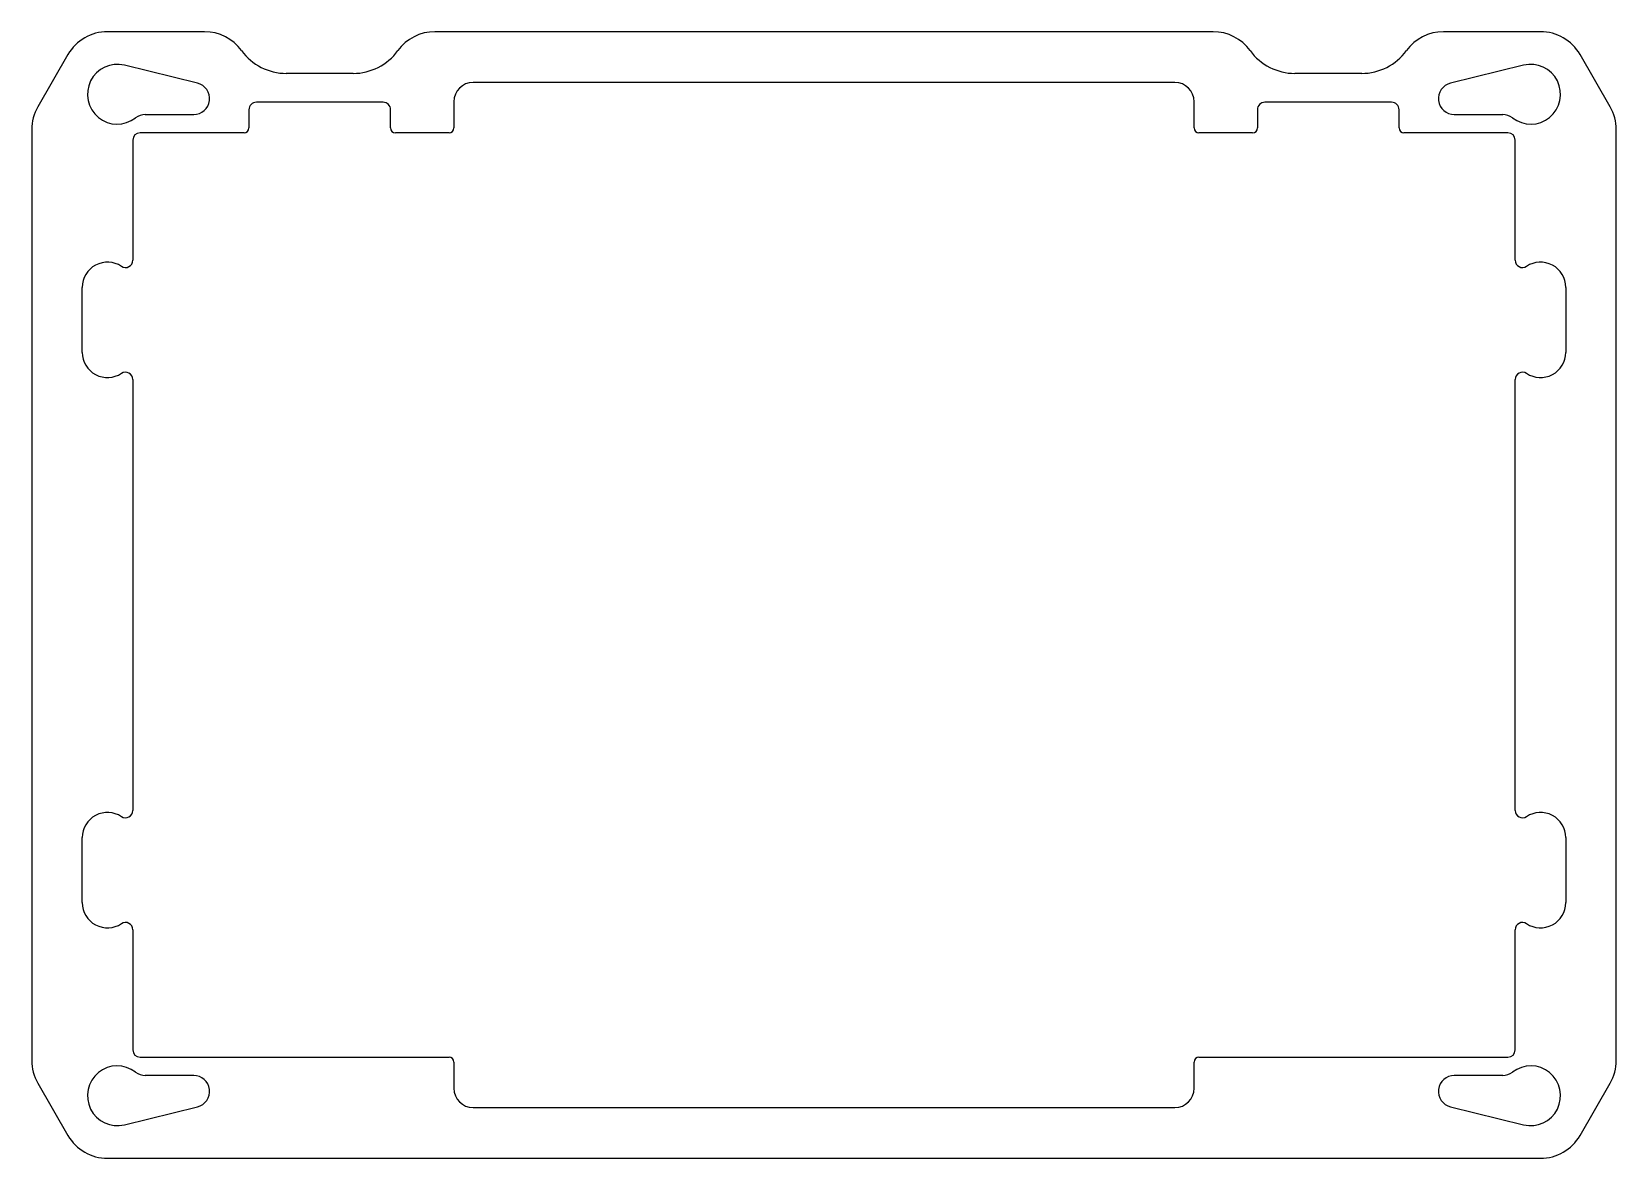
# Model space of a CAD drawing. Header units: millimetres. Extents: x -82 to 82, y -59 to 59.
import ezdxf

# ---------------------------------------------------------------- set-up
doc = ezdxf.new("R2010")
doc.units = ezdxf.units.MM

msp = doc.modelspace()

# ---------------------------------------------------------------- linework, layer by layer
at = {"color": 7, "linetype": 'Continuous', "lineweight": 25}
for p, q in [((-64.35, 58.5), (-74.43, 58.5)), ((40.43, 58.5), (-40.43, 58.5)), ((74.43, 58.5), (64.35, 58.5)), ((-78.55, 56.12), (-81.68, 50.7)), ((81.68, 50.7), (78.55, 56.12)), ((-65.09, 53.15), (-72.68, 55.01)), ((72.68, 55.01), (65.09, 53.15)), ((-48.92, 54.17), (-55.86, 54.17)), ((36.45, 53.23), (-36.45, 53.23)), ((55.86, 54.17), (48.92, 54.17)), ((-45.8, 51.17), (-58.97, 51.17)), ((-38.45, 51.23), (-38.45, 48.5)), ((38.45, 48.5), (38.45, 51.23)), ((58.97, 51.17), (45.8, 51.17)), ((-70.51, 49.9), (-65.48, 49.9)), ((-59.75, 50.4), (-59.75, 48.5)), ((-45.03, 48.5), (-45.03, 50.4)), ((45.03, 50.4), (45.03, 48.5)), ((59.75, 48.5), (59.75, 50.4)), ((65.48, 49.9), (70.51, 49.9)), ((-82.31, 48.33), (-82.31, -48.33)), ((-60.25, 48), (-71.06, 48)), ((-38.95, 48), (-44.53, 48)), ((44.53, 48), (38.95, 48)), ((71.06, 48), (60.25, 48)), ((82.31, -48.33), (82.31, 48.33)), ((-71.81, 47.25), (-71.81, 34.76)), ((71.81, 34.76), (71.81, 47.25)), ((-77.06, 25.2), (-77.06, 31.95)), ((77.06, 31.95), (77.06, 25.2)), ((-71.81, 22.39), (-71.81, -22.39)), ((71.81, -22.39), (71.81, 22.39)), ((-77.06, -31.95), (-77.06, -25.2)), ((77.06, -25.2), (77.06, -31.95)), ((-71.81, -34.76), (-71.81, -47.25)), ((71.81, -47.25), (71.81, -34.76)), ((-71.06, -48), (-38.95, -48)), ((-38.45, -48.5), (-38.45, -51.23)), ((38.45, -51.23), (38.45, -48.5)), ((38.95, -48), (71.06, -48)), ((-81.68, -50.7), (-78.55, -56.12)), ((-65.48, -49.9), (-70.51, -49.9)), ((70.51, -49.9), (65.48, -49.9)), ((78.55, -56.12), (81.68, -50.7)), ((-72.68, -55.01), (-65.09, -53.15)), ((-36.45, -53.23), (36.45, -53.23)), ((65.09, -53.15), (72.68, -55.01)), ((-74.43, -58.5), (74.43, -58.5))]:
    msp.add_line(p, q, dxfattribs=at)
for centre, radius, start, end in [((-74.43, 53.75), 4.75, 90, 150), ((-64.35, 53.75), 4.75, 36.022, 90), ((-40.43, 53.75), 4.75, 90, 143.978), ((40.43, 53.75), 4.75, 36.022, 90), ((64.35, 53.75), 4.75, 90, 143.978), ((74.43, 53.75), 4.75, 30, 90), ((-55.86, 59.92), 5.75, 216.022, 270), ((-48.92, 59.92), 5.75, 270, 323.978), ((48.92, 59.92), 5.75, 216.022, 270), ((55.86, 59.92), 5.75, 270, 323.978), ((-73.42, 52), 3.1, 76.2484, 307.8636), ((73.42, 52), 3.1, 232.1364, 103.7516), ((-65.48, 51.55), 1.65, 270, 76.2484), ((-36.45, 51.23), 2, 90, 180), ((36.45, 51.23), 2, 0, 90), ((65.48, 51.55), 1.65, 103.7516, 270), ((-58.97, 50.4), 0.775, 90, 180), ((-45.8, 50.4), 0.775, 0, 90), ((45.8, 50.4), 0.775, 90, 180), ((58.97, 50.4), 0.775, 0, 90), ((-77.56, 48.33), 4.75, 150, 180), ((-70.51, 48.25), 1.65, 90, 127.8636), ((70.51, 48.25), 1.65, 52.1364, 90), ((77.56, 48.33), 4.75, 0, 30), ((-71.06, 47.25), 0.75, 90, 180), ((-60.25, 48.5), 0.5, 270, 0), ((-44.53, 48.5), 0.5, 180, 270), ((-38.95, 48.5), 0.5, 270, 0), ((38.95, 48.5), 0.5, 180, 270), ((44.53, 48.5), 0.5, 270, 0), ((60.25, 48.5), 0.5, 180, 270), ((71.06, 47.25), 0.75, 0, 90), ((-74.44, 31.95), 2.62, 56.251, 180), ((-72.56, 34.76), 0.75, 236.251, 0), ((72.56, 34.76), 0.75, 180, 303.749), ((74.44, 31.95), 2.62, 0, 123.749), ((-74.44, 25.2), 2.62, 180, 303.749), ((74.44, 25.2), 2.62, 236.251, 0), ((-72.56, 22.39), 0.75, 0, 123.749), ((72.56, 22.39), 0.75, 56.251, 180), ((-74.44, -25.2), 2.62, 56.251, 180), ((-72.56, -22.39), 0.75, 236.251, 0), ((72.56, -22.39), 0.75, 180, 303.749), ((74.44, -25.2), 2.62, 0, 123.749), ((-74.44, -31.95), 2.62, 180, 303.749), ((74.44, -31.95), 2.62, 236.251, 0), ((-72.56, -34.76), 0.75, 0, 123.749), ((72.56, -34.76), 0.75, 56.251, 180), ((-71.06, -47.25), 0.75, 180, 270), ((71.06, -47.25), 0.75, 270, 0), ((-77.56, -48.33), 4.75, 180, 210), ((-73.42, -52), 3.1, 52.1364, 283.7516), ((-38.95, -48.5), 0.5, 0, 90), ((38.95, -48.5), 0.5, 90, 180), ((73.42, -52), 3.1, 256.2484, 127.8636), ((77.56, -48.33), 4.75, 330, 0), ((-70.51, -48.25), 1.65, 232.1364, 270), ((-65.48, -51.55), 1.65, 283.7516, 90), ((65.48, -51.55), 1.65, 90, 256.2484), ((70.51, -48.25), 1.65, 270, 307.8636), ((-36.45, -51.23), 2, 180, 270), ((36.45, -51.23), 2, 270, 0), ((-74.43, -53.75), 4.75, 210, 270), ((74.43, -53.75), 4.75, 270, 330)]:
    msp.add_arc(centre, radius, start, end, dxfattribs=at)

doc.saveas('drawing.dxf')
